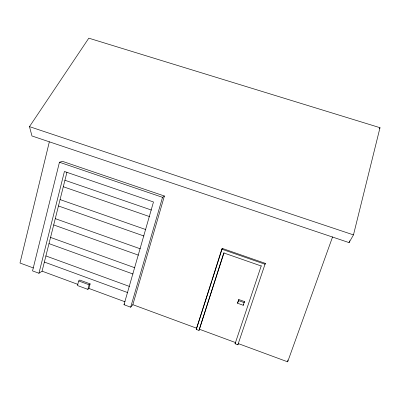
<?xml version="1.0" encoding="UTF-8"?>
<svg xmlns="http://www.w3.org/2000/svg" width="400" height="400" viewBox="0 0 400 400"><rect width="100%" height="100%" fill="white"/><g stroke="black" fill="none" stroke-linecap="round" stroke-linejoin="round"><path stroke-width="0.6" d="M238.265 343.59L287.67 361.83L287.895 359.97M49.34 141.83L20 263.02L33.405 267.97M38.935 273.25L64.42 171.48L153.48 201.97L123.99 304.715L130.685 307.19L132.845 304.675L164.405 196.015L62.475 161.355L59.45 162.24L32.54 270.885L38.935 273.25L42.07 271.165L66.95 172.215M353.475 234.895L380 127.7L88.805 38.17L29.475 126.635L31.97 135.975L349.08 242.61L353.475 234.895L29.475 126.635M349.08 242.61L349.535 240.795M78.67 280.94L77.445 285.525L87.845 289.365L88.895 288.45L90.135 283.88L79.76 280.06L78.67 280.94L89.09 284.775L90.135 283.88M87.845 289.365L89.09 284.775M130.685 307.19L162.53 197.335L164.405 196.015M221.8 249.185L222.27 248.41L265.305 263.375L265.035 264.235L221.8 249.185L196.245 329.415L198.995 330.43L224.045 252.735M196.245 329.415L211.715 281.545M212.09 280.36L222.27 248.41M198.995 330.43L223.77 252.94L261.195 265.99M199.56 329.3L235.475 342.56L235.075 343.76L237.875 344.795L238.135 343.99M237.535 303.235L238.815 299.54L244.475 301.57L243.215 305.275L237.535 303.235L238.815 299.54M235.075 343.76L261.285 265.715M237.875 344.795L265.305 263.375M244.475 301.57L244.11 302.595L238.425 300.555M243.215 305.275L243.585 304.24M287.67 361.83L332.595 236.855M379.45 128.81L380 127.7M123.99 304.715L124.735 303.885M59.45 162.24L162.53 197.335M64.925 180.26L151.435 210.065M63.3 186.735L149.56 216.605M60.065 199.59L145.825 229.585M58.46 205.975L143.975 236.025M55.275 218.645L140.295 248.815M53.695 224.935L138.465 255.16M50.555 237.425L134.845 267.765M48.995 243.625L133.04 274.02M45.9 255.94L129.475 286.445M44.36 262.05L127.705 292.61M42.07 271.165L77.96 284.415M88.895 288.45L125.06 301.8M132.845 304.675L196.82 328.29"/></g></svg>
